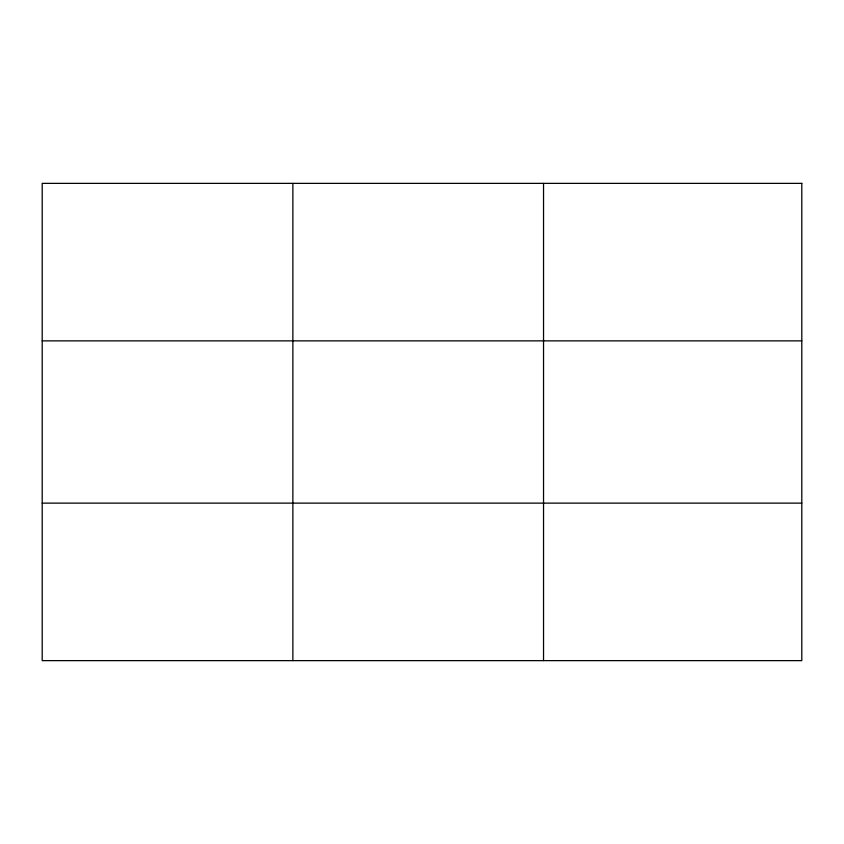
<?xml version="1.0" encoding="UTF-8"?>
<svg xmlns="http://www.w3.org/2000/svg" width="844" height="844" viewBox="0 0 844 844"><rect width="100%" height="100%" fill="white"/><g stroke="black" fill="none" stroke-linecap="round" stroke-linejoin="round"><path stroke-width="1.27" d="M292.868 183.37L292.868 660.63M543.536 183.37L543.536 660.63M42.2 340.87L801.8 340.87M42.2 503.129L801.8 503.129M801.8 183.37L801.8 660.63L42.2 660.63L42.2 183.37L801.8 183.37"/></g></svg>
